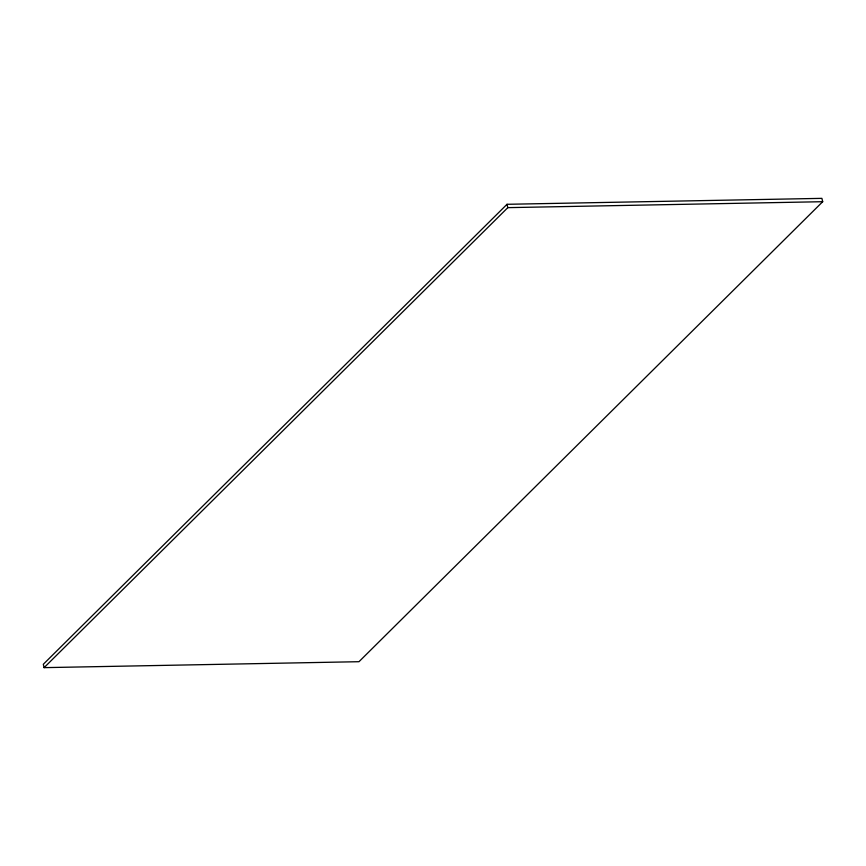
<?xml version="1.0" encoding="UTF-8"?>
<svg xmlns="http://www.w3.org/2000/svg" width="866" height="866" viewBox="0 0 866 866"><rect width="100%" height="100%" fill="white"/><g stroke="black" fill="none" stroke-linecap="round" stroke-linejoin="round"><path stroke-width="1.3" d="M507.021 204.3L43.3 664.298L44.101 667.643L358.979 661.7L822.7 201.702L821.899 198.357L507.021 204.3L507.812 207.645L44.101 667.643M507.812 207.645L822.7 201.702"/></g></svg>
